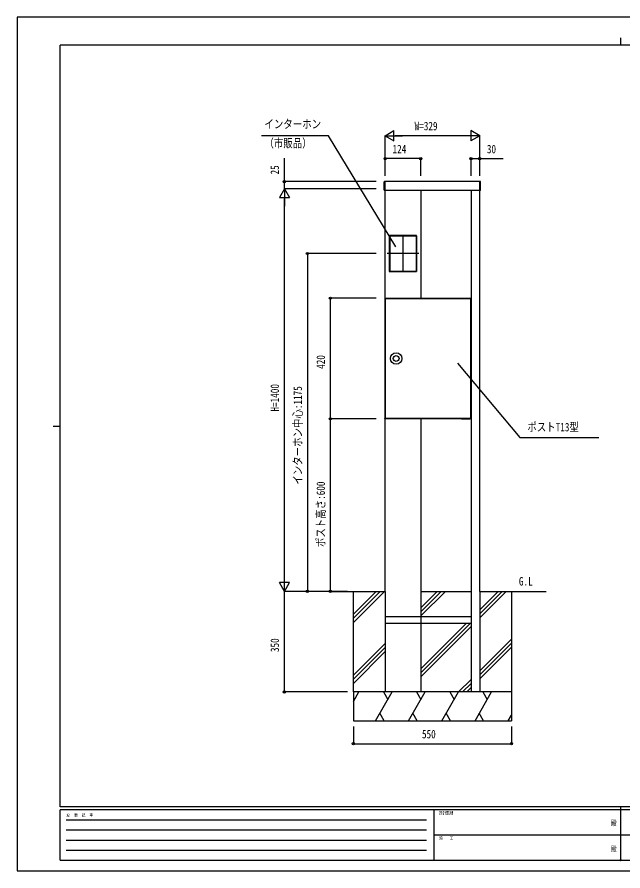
# Model space of a CAD drawing. Units: millimetres, scale not verified. Extents: x -2102 to 2102, y -1485 to 1485.
# Drawn here: x -2102 to 5, y -1485 to 1485 of the extents above; entities that cross this region are included whole.
import ezdxf
from ezdxf.enums import TextEntityAlignment as Align

# ---------------------------------------------------------------- set-up
doc = ezdxf.new("R2010")
doc.units = ezdxf.units.MM
doc.header["$LTSCALE"] = 8
doc.header["$PDMODE"] = 32
doc.header["$PDSIZE"] = 4
for name, color, linetype in [('0-1_USER1', 3, 'Continuous'), ('0-3_YKK_13', 4, 'Continuous'), ('0-4_YKK_A1', 4, 'Continuous'), ('0-5_YKK_D', 6, 'Continuous'), ('0-6_YKK_ZWAK', 7, 'Continuous')]:
    doc.layers.add(name, color=color, linetype=linetype)
doc.styles.add('ＭＳ ゴシック', font='')
doc.styles.get('ＭＳ ゴシック').set_extended_font_data('MS Gothic')

msp = doc.modelspace()

# ---------------------------------------------------------------- linework, layer by layer
at = {"layer": '0-3_YKK_13'}
for p, q in [((-824.99, 910.992), (-824.99, 911.937)), ((-824.99, 910.493), (-824.99, 910.992)), ((-824.99, 883.063), (-824.99, 910.493)), ((-822.99, 913), (-824.051, 912.935)), ((-822.99, 913), (-822.99, 912.053)), ((-822.99, 912.053), (-822.99, 910.556)), ((-822.99, 910.556), (-822.99, 882.798)), ((-491.99, 913), (-490.929, 912.935)), ((-491.99, 913), (-491.99, 912.053)), ((-491.99, 912.053), (-491.99, 910.556)), ((-491.99, 910.556), (-491.99, 882.798)), ((-489.99, 910.992), (-489.99, 911.937)), ((-489.99, 910.493), (-489.99, 910.992)), ((-489.99, 883.063), (-489.99, 910.493)), ((-822.99, 882), (-824.051, 882.065)), ((-822.99, 882.798), (-822.99, 882)), ((-491.99, 882.798), (-491.99, 882)), ((-491.99, 882), (-490.929, 882.065)), ((-822.99, 506.7), (-821.89, 506.7)), ((-822.99, 506.4), (-822.99, 88.6)), ((-821.99, 507.5), (-821.99, 506.7)), ((-821.89, 507.5), (-821.89, 87.5)), ((-524.09, 88.6), (-524.09, 507.5)), ((-523.99, 506.7), (-523.99, 507.5)), ((-821.99, 88.3), (-821.99, 87.5)), ((-556.29, 87.5), (-525.79, 87.5)), ((-524.09, 88.6), (-524.09, 87.5))]:
    msp.add_line(p, q, dxfattribs=at)
for points in [[(-822.99, 506.7), (-822.99, 507.5), (-522.99, 507.5)], [(-822.99, 506.4), (-522.99, 506.4), (-522.99, 88.6), (-822.99, 88.6)], [(-522.99, 507.5), (-522.99, 506.7), (-524.09, 506.7)], [(-522.99, 87.5), (-822.99, 87.5), (-822.99, 88.3), (-821.89, 88.3)]]:
    msp.add_lwpolyline(points, dxfattribs=at)
for radius in [20, 19.813, 10]:
    msp.add_circle((-783.49, 297.5), radius, dxfattribs=at)
for centre, start, end in [((-823.99, 911.937), 93.5, 180), ((-490.99, 911.937), 0, 86.5), ((-823.99, 883.063), 180, 266.5), ((-490.99, 883.063), 273.5, 0), ((-821.685, 505.875), 124.46918, 148.37007), ((-524.295, 505.875), 31.62993, 55.53082)]:
    msp.add_arc(centre, 1, start, end, dxfattribs=at)
at = {"layer": '0-4_YKK_A1'}
for p, q in [((-821.99, 507.5), (-821.99, 882.5)), ((-697.99, 882.5), (-697.99, 507.5)), ((-522.99, 882.5), (-522.99, -512.5)), ((-492.99, -512.5), (-492.99, 882.5)), ((-807.24, 725.2), (-712.74, 725.2)), ((-807.19, 724), (-807.19, 601)), ((-759.99, 726.5), (-759.99, 598.5)), ((-712.79, 724), (-712.79, 601)), ((-704.79, 662.5), (-815.19, 662.5)), ((-807.24, 599.8), (-712.74, 599.8)), ((-821.99, -512.5), (-821.99, 87.5)), ((-697.99, 87.5), (-697.99, -512.5)), ((-1008.74, -512.5), (-821.99, -512.5)), ((-932.49, -592.135), (-852.855, -512.5)), ((-932.49, -606.277), (-838.713, -512.5)), ((-932.49, -620.419), (-824.571, -512.5)), ((-821.99, -512.5), (-821.99, -862.5)), ((-697.99, -512.5), (-697.99, -862.5)), ((-697.99, -569.767), (-640.723, -512.5)), ((-697.99, -583.909), (-626.581, -512.5)), ((-697.99, -598.051), (-612.439, -512.5)), ((-697.99, -512.5), (-522.99, -512.5)), ((-522.99, -512.5), (-522.99, -862.5)), ((-492.99, -512.5), (-261.309, -512.5)), ((-492.989, -512.5), (-492.989, -862.5)), ((-492.989, -576.898), (-428.591, -512.5)), ((-492.989, -591.04), (-414.449, -512.5)), ((-492.989, -605.182), (-400.307, -512.5)), ((-522.99, -601), (-821.99, -601)), ((-522.99, -624), (-821.99, -624)), ((-697.99, -781.899), (-540.091, -624)), ((-697.99, -796.041), (-525.949, -624)), ((-697.99, -810.183), (-522.99, -635.183)), ((-492.989, -789.03), (-382.49, -678.531)), ((-932.49, -804.267), (-821.99, -693.767)), ((-932.49, -818.409), (-821.99, -707.909)), ((-492.989, -803.172), (-382.49, -692.673)), ((-492.989, -817.314), (-382.49, -706.815)), ((-932.49, -832.551), (-821.99, -722.051)), ((-566.459, -862.5), (-522.99, -819.031)), ((-552.317, -862.5), (-522.99, -833.173)), ((-538.175, -862.5), (-522.99, -847.315)), ((-382.49, -862.5), (-932.49, -862.5)), ((-932.49, -862.5), (-932.49, -962.5)), ((-932.49, -895.607), (-913.376, -862.5)), ((-932.49, -881.355), (-928.376, -888.481)), ((-855.641, -962.5), (-797.906, -862.5)), ((-827.906, -862.5), (-812.906, -888.481)), ((-740.171, -962.5), (-682.436, -862.5)), ((-712.436, -862.5), (-697.436, -888.481)), ((-624.701, -962.5), (-566.966, -862.5)), ((-596.966, -862.5), (-581.966, -888.481)), ((-509.231, -962.5), (-451.496, -862.5)), ((-481.496, -862.5), (-466.496, -888.481)), ((-382.49, -862.5), (-382.49, -962.5)), ((-825.641, -962.5), (-840.641, -936.519)), ((-710.171, -962.5), (-725.171, -936.519)), ((-594.701, -962.5), (-609.701, -936.519)), ((-479.231, -962.5), (-494.231, -936.519)), ((-393.761, -962.5), (-382.49, -942.979)), ((-932.49, -962.5), (-382.49, -962.5))]:
    msp.add_line(p, q, dxfattribs=at)
for points in [[(-491.99, 882.5), (-491.99, 912.5), (-822.99, 912.5), (-822.99, 882.5)], [(-807.49, 599.5), (-712.49, 599.5), (-712.49, 725.5), (-807.49, 725.5)]]:
    msp.add_lwpolyline(points, close=True, dxfattribs=at)
for points in [[(-807.493, 724), (-805.99, 724), (-805.99, 601), (-807.493, 601)], [(-807.24, 725.502), (-807.24, 724), (-712.74, 724), (-712.74, 725.502)], [(-712.487, 724), (-713.99, 724), (-713.99, 601), (-712.487, 601)], [(-807.24, 599.497), (-807.24, 601), (-712.74, 601), (-712.74, 599.497)], [(-382.49, -512.5), (-382.49, -862.5), (-932.49, -862.5), (-932.49, -512.5)]]:
    msp.add_lwpolyline(points, dxfattribs=at)
at = {"layer": '0-5_YKK_D'}
for p, q in [((-821.99, 1072.5), (-791.679, 1090)), ((-821.99, 932.5), (-821.99, 1073.5)), ((-821.99, 1072.5), (-791.679, 1055)), ((-821.99, 1072.5), (-761.368, 1072.5)), ((-791.679, 1055), (-791.679, 1090)), ((-527.99, 1072.5), (-786.99, 1072.5)), ((-492.99, 1072.5), (-553.612, 1072.5)), ((-492.99, 1072.5), (-523.301, 1090)), ((-523.301, 1090), (-523.301, 1055)), ((-492.99, 1072.5), (-523.301, 1055)), ((-492.99, 932.5), (-492.99, 1073.5)), ((-821.99, 932.5), (-821.99, 993.5)), ((-697.99, 992.5), (-821.99, 992.5)), ((-697.99, 932.5), (-697.99, 993.5)), ((-522.99, 932.5), (-522.99, 993.5)), ((-492.99, 932.5), (-492.99, 993.5)), ((-852.99, 912.5), (-1173.49, 912.5)), ((-1172.49, 887.5), (-1189.99, 857.189)), ((-852.99, 887.5), (-1173.49, 887.5)), ((-852.99, 887.5), (-1173.49, 887.5)), ((-1172.49, 887.5), (-1154.99, 857.189)), ((-1172.49, 887.5), (-1172.49, 826.878)), ((-1189.99, 857.189), (-1154.99, 857.189)), ((-1172.49, -477.5), (-1172.49, 852.5)), ((-852.99, 662.5), (-1093.49, 662.5)), ((-1092.49, 662.5), (-1092.49, -512.5)), ((-852.99, 507.499), (-1013.49, 507.499)), ((-1012.49, 87.499), (-1012.49, 507.499)), ((-852.99, 87.499), (-1013.49, 87.499)), ((-852.99, 87.499), (-1013.49, 87.499)), ((-1012.49, -512.5), (-1012.49, 87.499)), ((-1172.49, -512.5), (-1172.49, -451.878)), ((-1172.49, -512.5), (-1189.99, -482.189)), ((-1154.99, -482.189), (-1189.99, -482.189)), ((-1172.49, -512.5), (-1154.99, -482.189)), ((-952.49, -512.5), (-1173.49, -512.5)), ((-952.49, -512.5), (-1173.49, -512.5)), ((-1172.49, -862.5), (-1172.49, -512.5)), ((-952.49, -512.5), (-1093.49, -512.5)), ((-952.49, -512.5), (-1013.49, -512.5)), ((-952.49, -862.5), (-1173.49, -862.5)), ((-932.49, -982.5), (-932.49, -1043.5)), ((-382.49, -982.5), (-382.49, -1043.5)), ((-932.49, -1042.5), (-382.49, -1042.5))]:
    msp.add_line(p, q, dxfattribs=at)
for points in [[(-785.091, 685.91), (-1018.697, 1072.5), (-1252.413, 1072.5)], [(-1172.49, 887.5), (-1172.49, 912.5), (-1172.49, 994.433)], [(-522.99, 992.5), (-492.99, 992.5), (-411.057, 992.5)], [(-570.121, 281.711), (-352.929, 22.872), (-312.505, 22.872), (-78.138, 22.872)]]:
    msp.add_lwpolyline(points, dxfattribs=at)
for centre in [(-821.99, 992.5), (-697.99, 992.5), (-522.99, 992.5), (-492.99, 992.5), (-1172.49, 912.5), (-1092.49, 662.5), (-1012.49, 507.499), (-1012.49, 87.499), (-1012.49, 87.499), (-1092.49, -512.5), (-1012.49, -512.5), (-1172.49, -862.5), (-932.49, -1042.5), (-382.49, -1042.5)]:
    msp.add_circle(centre, 3.75, dxfattribs=at)
at = {"layer": '0-6_YKK_ZWAK'}
for p, q in [((-2.49, 1412.5), (-2.49, 1387.5)), ((1947.51, 1387.5), (-1952.49, 1387.5)), ((-1952.49, -1262.5), (-1952.49, 1387.5)), ((-1977.49, 62.5), (-1952.49, 62.5)), ((1947.51, -1262.5), (-1952.49, -1262.5)), ((-652.49, -1272.5), (-1952.49, -1272.5)), ((-1952.49, -1447.5), (-1952.49, -1272.5)), ((-652.49, -1272.5), (-652.49, -1447.5)), ((-2.49, -1272.5), (-652.49, -1272.5)), ((-2.49, -1262.5), (-2.49, -1447.5)), ((647.51, -1272.5), (-2.49, -1272.5)), ((-1931.24, -1307.5), (-677.49, -1307.5)), ((-1931.24, -1342.5), (-677.49, -1342.5)), ((-648.74, -1360), (-2.49, -1360)), ((-2.49, -1360), (647.51, -1360)), ((-1931.24, -1377.5), (-677.49, -1377.5)), ((-1931.24, -1412.5), (-677.49, -1412.5)), ((-1952.49, -1447.5), (-652.49, -1447.5)), ((-652.49, -1447.5), (-2.49, -1447.5)), ((-2.49, -1447.5), (647.51, -1447.5))]:
    msp.add_line(p, q, dxfattribs=at)
msp.add_lwpolyline([(-2102.5, -1485), (2102.5, -1485), (2102.5, 1485), (-2102.5, 1485)], close=True, dxfattribs=at)
msp.add_point((-2.49, -1447.5), dxfattribs=at)

# ---------------------------------------------------------------- texts
at = {"layer": '0-1_USER1', "style": 'ＭＳ ゴシック', "width": 0.8}
msp.add_text('G.L', height=29.33, dxfattribs=at).set_placement((-356.495, -501), align=Align.BOTTOM_LEFT)
at = {"layer": '0-5_YKK_D', "style": 'ＭＳ ゴシック', "width": 0.8}
for s, p in [('インターホン', (-1241.885, 1089.299)), ('W=329', (-719.357, 1082.5)), ('（市販品）', (-1241.885, 1022.632)), ('124', (-796.257, 1002.5)), ('30', (-467.99, 1002.5)), ('ポストT13型', (-327.202, 35.372)), ('550', (-693.757, -1032.5))]:
    msp.add_text(s, height=29.33, dxfattribs=at).set_placement(p, align=Align.BOTTOM_LEFT)
for s, p in [('25', (-1182.49, 937.5)), ('420', (-1022.49, 261.232)), ('H=1400', (-1182.49, 112.833)), ('インターホン中心:1175', (-1102.49, -141.534)), ('ポスト高さ:600', (-1022.49, -358.634)), ('350', (-1182.49, -723.767))]:
    msp.add_text(s, height=29.33, rotation=90, dxfattribs=at).set_placement(p, align=Align.BOTTOM_LEFT)
at = {"layer": '0-6_YKK_ZWAK', "style": 'ＭＳ ゴシック', "width": 0.8}
for s, height, p in [('設計監理', 11, (-634.157, -1292.5)), ('変  更  記  事', 11, (-1930.655, -1300)), ('殿', 18.33, (-36.833, -1332.917)), ('施\u3000\u3000工', 11, (-634.157, -1380)), ('殿', 18.33, (-36.833, -1422.917))]:
    msp.add_text(s, height=height, dxfattribs=at).set_placement(p, align=Align.BOTTOM_LEFT)

doc.saveas('drawing.dxf')
